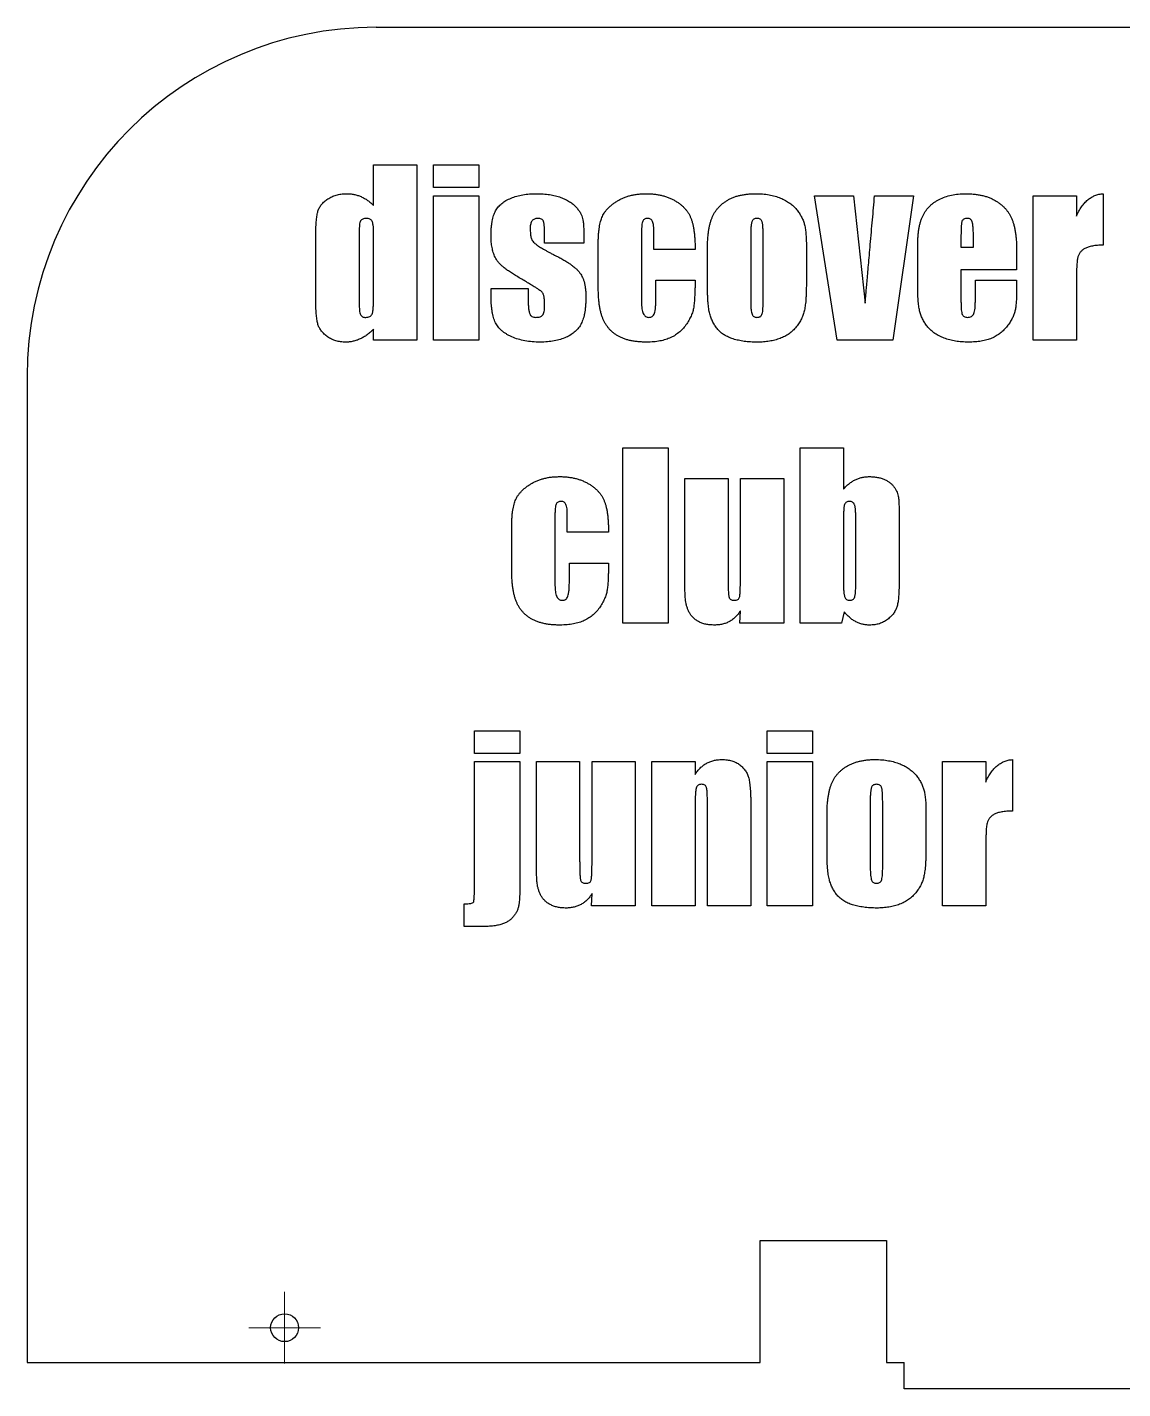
# Model space of a CAD drawing. Header units: millimetres. Extents: x 39 to 940, y 295 to 820.
# Drawn here: x 39.5 to 165.1, y 528.4 to 684.4 of the extents above; entities that cross this region are included whole.
import ezdxf

# ---------------------------------------------------------------- set-up
doc = ezdxf.new("R2010")
doc.units = ezdxf.units.MM

# ---------------------------------------------------------------- blocks, each defined once
blk = doc.blocks.new('SW_CENTERMARKSYMBOL_37')
at = {"color": 0, "linetype": 'Continuous', "lineweight": 18}
for p, q in [((0, 2.5), (0, 4.1)), ((0, 0), (0, 2.5)), ((-2.5, 0), (-4.1, 0)), ((0, 0), (-2.5, 0)), ((0, 0), (0, -2.5)), ((0, 0), (2.5, 0)), ((2.5, 0), (4.1, 0)), ((0, -2.5), (0, -4.1))]:
    blk.add_line(p, q, dxfattribs=at)

msp = doc.modelspace()

# ---------------------------------------------------------------- linework, layer by layer
at = {"color": 7, "linetype": 'Continuous', "lineweight": 25}
for p, q in [((79.54, 684.4), (246.84, 684.4)), ((79.24, 668.64), (84.2, 668.64)), ((79.24, 663.97), (79.24, 668.64)), ((84.2, 668.64), (84.2, 648.56)), ((86.09, 668.64), (91.29, 668.64)), ((86.09, 666.04), (86.09, 668.64)), ((91.29, 668.64), (91.29, 666.04)), ((91.29, 666.04), (86.09, 666.04)), ((86.09, 665.09), (91.29, 665.09)), ((86.09, 648.56), (86.09, 665.09)), ((91.29, 665.09), (91.29, 648.56)), ((129.79, 665.09), (134.26, 665.09)), ((132.39, 648.56), (129.79, 665.09)), ((134.26, 665.09), (135.58, 652.8)), ((136.66, 665.09), (141.13, 665.09)), ((141.13, 665.09), (138.77, 648.56)), ((154.83, 665.09), (159.79, 665.09)), ((154.83, 648.56), (154.83, 665.09)), ((159.79, 665.09), (159.79, 662.75)), ((162.86, 665.33), (162.86, 659.42)), ((72.62, 652.97), (72.62, 660.65)), ((77.58, 660.95), (77.58, 652.81)), ((79.24, 653.26), (79.24, 660.95)), ((98.84, 659.66), (98.84, 660.62)), ((103.33, 660.63), (103.33, 659.66)), ((109.95, 660.78), (109.95, 652.94)), ((111.37, 658.95), (111.37, 660.82)), ((122.47, 660.55), (122.47, 653.05)), ((123.89, 652.88), (123.89, 660.55)), ((146.56, 660.42), (146.56, 659.19)), ((147.98, 659.19), (147.98, 660.42)), ((103.33, 659.66), (98.84, 659.66)), ((104.99, 654.78), (104.99, 659.44)), ((116.09, 658.95), (111.37, 658.95)), ((117.51, 654.7), (117.51, 658.91)), ((128.85, 659.27), (128.85, 655.25)), ((141.6, 654.58), (141.6, 659.37)), ((146.56, 659.19), (147.98, 659.19)), ((152.94, 658.75), (152.94, 656.59)), ((111.6, 655.41), (116.09, 655.41)), ((111.6, 653.4), (111.6, 655.41)), ((146.56, 656.59), (146.56, 652.95)), ((152.94, 656.59), (146.56, 656.59)), ((148.22, 655.41), (152.94, 655.41)), ((148.22, 653.24), (148.22, 655.41)), ((152.94, 655.41), (152.94, 654.21)), ((92.7, 654.46), (96.96, 654.46)), ((92.7, 653.66), (92.7, 654.46)), ((96.96, 654.46), (96.96, 653.37)), ((159.79, 655), (159.79, 648.56)), ((79.24, 648.56), (79.24, 649.8)), ((84.2, 648.56), (79.24, 648.56)), ((91.29, 648.56), (86.09, 648.56)), ((138.77, 648.56), (132.39, 648.56)), ((159.79, 648.56), (154.83, 648.56)), ((39.54, 644.4), (39.54, 531.4)), ((107.82, 636.22), (113.02, 636.22)), ((107.82, 616.14), (107.82, 636.22)), ((113.02, 636.22), (113.02, 616.14)), ((128.14, 636.22), (133.1, 636.22)), ((128.14, 616.14), (128.14, 636.22)), ((133.1, 636.22), (133.1, 631.46)), ((114.91, 632.68), (119.87, 632.68)), ((114.91, 621.57), (114.91, 632.68)), ((119.87, 632.68), (119.87, 621.4)), ((121.29, 632.68), (126.25, 632.68)), ((121.29, 621.52), (121.29, 632.68)), ((126.25, 632.68), (126.25, 616.14)), ((100.03, 628.36), (100.03, 620.52)), ((101.44, 626.53), (101.44, 628.4)), ((133.1, 628), (133.1, 620.83)), ((134.52, 620.99), (134.52, 628)), ((139.48, 628.17), (139.48, 620.78)), ((95.07, 622.36), (95.07, 627.02)), ((106.17, 626.53), (101.44, 626.53)), ((101.68, 622.99), (106.17, 622.99)), ((101.68, 620.99), (101.68, 622.99)), ((121.21, 616.14), (121.29, 617.55)), ((133.17, 617.43), (132.86, 616.14)), ((113.02, 616.14), (107.82, 616.14)), ((126.25, 616.14), (121.21, 616.14)), ((132.86, 616.14), (128.14, 616.14)), ((90.81, 603.8), (96.01, 603.8)), ((90.81, 601.2), (90.81, 603.8)), ((96.01, 603.8), (96.01, 601.2)), ((124.36, 603.8), (129.55, 603.8)), ((124.36, 601.2), (124.36, 603.8)), ((129.55, 603.8), (129.55, 601.2)), ((96.01, 601.2), (90.81, 601.2)), ((129.55, 601.2), (124.36, 601.2)), ((90.81, 600.26), (96.01, 600.26)), ((90.81, 586.66), (90.81, 600.26)), ((96.01, 600.26), (96.01, 587.14)), ((97.9, 600.26), (102.86, 600.26)), ((97.9, 589.15), (97.9, 600.26)), ((102.86, 600.26), (102.86, 588.98)), ((104.28, 600.26), (109.24, 600.26)), ((104.28, 589.11), (104.28, 600.26)), ((109.24, 600.26), (109.24, 583.72)), ((111.13, 600.26), (116.09, 600.26)), ((111.13, 583.72), (111.13, 600.26)), ((116.09, 600.26), (116.09, 598.78)), ((124.36, 600.26), (129.55, 600.26)), ((124.36, 583.72), (124.36, 600.26)), ((129.55, 600.26), (129.55, 583.72)), ((144.44, 600.26), (149.4, 600.26)), ((144.44, 583.72), (144.44, 600.26)), ((149.4, 600.26), (149.4, 597.91)), ((152.47, 600.49), (152.47, 594.59)), ((116.09, 594.92), (116.09, 583.72)), ((117.51, 583.72), (117.51, 595.2)), ((122.47, 595.27), (122.47, 583.72)), ((136.17, 595.72), (136.17, 588.21)), ((137.59, 588.05), (137.59, 595.72)), ((142.55, 594.43), (142.55, 590.41)), ((131.21, 589.87), (131.21, 594.07)), ((149.4, 590.16), (149.4, 583.72)), ((104.2, 583.72), (104.28, 585.13)), ((89.63, 581.36), (89.63, 583.96)), ((109.24, 583.72), (104.2, 583.72)), ((116.09, 583.72), (111.13, 583.72)), ((122.47, 583.72), (117.51, 583.72)), ((129.55, 583.72), (124.36, 583.72)), ((149.4, 583.72), (144.44, 583.72)), ((91.6, 581.36), (89.63, 581.36)), ((123.54, 545.4), (138.04, 545.4)), ((123.54, 531.4), (123.54, 545.4)), ((138.04, 545.4), (138.04, 531.4)), ((39.54, 531.4), (123.54, 531.4)), ((138.04, 531.4), (140.04, 531.4)), ((140.04, 528.4), (140.04, 531.4)), ((190.04, 528.4), (140.04, 528.4))]:
    msp.add_line(p, q, dxfattribs=at)
msp.add_circle((69.04, 535.4), 1.6, dxfattribs=at)
msp.add_arc((79.54, 644.4), 40, 90, 180, dxfattribs=at)
for points, knots in [([(72.62, 660.65), (72.62, 660.81), (72.63, 661.1), (72.64, 661.52), (72.65, 661.91), (72.68, 662.26), (72.72, 662.58), (72.75, 662.86), (72.81, 663.11), (72.88, 663.4), (73.02, 663.73), (73.27, 664.1), (73.6, 664.44), (73.99, 664.74), (74.45, 665), (74.96, 665.19), (75.51, 665.31), (75.89, 665.32), (76.09, 665.33)], [0, 0, 0, 0, 0.067932, 0.130405, 0.187992, 0.240219, 0.287589, 0.3302, 0.368233, 0.401052, 0.462915, 0.527641, 0.59661, 0.671564, 0.750317, 0.829887, 0.912724, 1, 1, 1, 1]), ([(76.09, 665.33), (76.24, 665.33), (76.55, 665.32), (76.99, 665.25), (77.41, 665.15), (77.82, 665), (78.2, 664.8), (78.57, 664.57), (78.92, 664.29), (79.13, 664.08), (79.24, 663.97)], [0, 0, 0, 0, 0.130709, 0.256263, 0.379124, 0.500395, 0.621841, 0.744405, 0.870007, 1, 1, 1, 1]), ([(92.7, 660.46), (92.7, 660.62), (92.71, 660.92), (92.73, 661.37), (92.77, 661.78), (92.83, 662.17), (92.9, 662.51), (92.99, 662.83), (93.09, 663.11), (93.26, 663.45), (93.52, 663.83), (93.93, 664.22), (94.42, 664.56), (95, 664.84), (95.65, 665.06), (96.36, 665.22), (97.11, 665.31), (97.63, 665.32), (97.9, 665.33)], [0, 0, 0, 0, 0.057473, 0.111465, 0.161598, 0.207965, 0.250777, 0.290122, 0.326776, 0.360447, 0.425444, 0.492856, 0.564278, 0.64198, 0.724814, 0.811694, 0.90325, 1, 1, 1, 1]), ([(97.9, 665.33), (98.16, 665.33), (98.67, 665.32), (99.4, 665.24), (100.07, 665.1), (100.68, 664.92), (101.22, 664.69), (101.7, 664.43), (102.12, 664.13), (102.45, 663.8), (102.73, 663.46), (102.95, 663.13), (103.11, 662.81), (103.21, 662.49), (103.27, 662.13), (103.31, 661.71), (103.33, 661.2), (103.33, 660.83), (103.33, 660.63)], [0, 0, 0, 0, 0.095003, 0.183398, 0.264846, 0.34092, 0.411709, 0.477043, 0.537656, 0.594761, 0.647427, 0.694806, 0.737272, 0.775441, 0.816875, 0.867692, 0.929002, 1, 1, 1, 1]), ([(104.99, 659.44), (104.99, 659.61), (104.99, 659.94), (105.01, 660.41), (105.04, 660.86), (105.09, 661.27), (105.14, 661.65), (105.22, 661.99), (105.3, 662.31), (105.4, 662.59), (105.52, 662.86), (105.67, 663.12), (105.85, 663.37), (106.06, 663.61), (106.29, 663.85), (106.57, 664.07), (106.86, 664.29), (107.19, 664.5), (107.53, 664.7), (107.9, 664.87), (108.29, 665.01), (108.69, 665.13), (109.12, 665.22), (109.56, 665.28), (110.02, 665.32), (110.33, 665.33), (110.49, 665.33)], [0, 0, 0, 0, 0.054363, 0.105585, 0.152935, 0.197628, 0.238593, 0.276724, 0.311663, 0.343533, 0.374433, 0.40662, 0.439322, 0.473363, 0.509274, 0.54702, 0.586697, 0.628297, 0.671459, 0.714772, 0.759214, 0.804668, 0.850891, 0.899036, 0.948396, 1, 1, 1, 1]), ([(110.49, 665.33), (110.65, 665.33), (110.96, 665.33), (111.42, 665.28), (111.87, 665.22), (112.29, 665.13), (112.7, 665.02), (113.09, 664.88), (113.46, 664.71), (113.81, 664.52), (114.13, 664.31), (114.44, 664.09), (114.71, 663.85), (114.95, 663.6), (115.17, 663.34), (115.36, 663.06), (115.51, 662.77), (115.64, 662.46), (115.75, 662.13), (115.84, 661.77), (115.92, 661.38), (115.98, 660.95), (116.03, 660.5), (116.06, 660.01), (116.09, 659.49), (116.09, 659.14), (116.09, 658.95)], [0, 0, 0, 0, 0.048528, 0.095346, 0.140927, 0.185109, 0.227728, 0.269723, 0.311307, 0.352038, 0.391785, 0.429695, 0.46649, 0.502129, 0.536608, 0.570508, 0.604157, 0.637688, 0.672534, 0.710207, 0.750846, 0.794566, 0.841124, 0.890882, 0.943958, 1, 1, 1, 1]), ([(117.51, 658.91), (117.51, 659.1), (117.51, 659.46), (117.53, 659.98), (117.57, 660.48), (117.62, 660.94), (117.7, 661.37), (117.77, 661.77), (117.87, 662.14), (117.99, 662.48), (118.13, 662.8), (118.28, 663.1), (118.47, 663.38), (118.68, 663.65), (118.91, 663.9), (119.17, 664.14), (119.45, 664.35), (119.76, 664.56), (120.09, 664.74), (120.44, 664.9), (120.82, 665.04), (121.21, 665.14), (121.63, 665.22), (122.08, 665.29), (122.54, 665.32), (122.86, 665.33), (123.02, 665.33)], [0, 0, 0, 0, 0.056965, 0.110578, 0.161296, 0.208743, 0.253456, 0.295033, 0.334105, 0.37037, 0.405339, 0.439933, 0.474249, 0.508956, 0.543648, 0.579426, 0.61572, 0.653279, 0.691604, 0.731283, 0.771859, 0.813677, 0.857547, 0.902892, 0.950571, 1, 1, 1, 1]), ([(123.02, 665.33), (123.29, 665.33), (123.8, 665.32), (124.55, 665.22), (125.24, 665.07), (125.87, 664.84), (126.43, 664.58), (126.93, 664.27), (127.37, 663.92), (127.72, 663.54), (128.02, 663.13), (128.27, 662.72), (128.47, 662.3), (128.59, 661.93), (128.67, 661.63), (128.71, 661.37), (128.76, 661.09), (128.79, 660.78), (128.81, 660.44), (128.83, 660.08), (128.84, 659.68), (128.85, 659.41), (128.85, 659.27)], [0, 0, 0, 0, 0.082941, 0.159999, 0.232498, 0.300682, 0.365136, 0.425065, 0.481593, 0.535664, 0.587602, 0.636897, 0.684696, 0.730866, 0.755119, 0.781814, 0.811068, 0.843188, 0.878268, 0.915957, 0.956655, 1, 1, 1, 1]), ([(136.17, 659.5), (136.25, 660.45), (136.42, 662.31), (136.58, 664.17), (136.66, 665.09)], [0, 0, 0, 0, 0.506964, 1, 1, 1, 1]), ([(141.6, 659.37), (141.6, 659.54), (141.6, 659.88), (141.64, 660.38), (141.68, 660.85), (141.74, 661.29), (141.82, 661.7), (141.92, 662.08), (142.03, 662.43), (142.17, 662.76), (142.33, 663.06), (142.51, 663.35), (142.71, 663.62), (142.94, 663.86), (143.18, 664.1), (143.45, 664.31), (143.75, 664.5), (144.17, 664.73), (144.74, 664.97), (145.47, 665.18), (146.26, 665.31), (146.79, 665.32), (147.07, 665.33)], [0, 0, 0, 0, 0.056335, 0.109586, 0.16019, 0.207483, 0.252372, 0.294995, 0.334636, 0.372505, 0.409052, 0.445046, 0.480987, 0.516931, 0.552852, 0.589592, 0.627442, 0.665972, 0.745406, 0.82665, 0.911431, 1, 1, 1, 1]), ([(147.07, 665.33), (147.24, 665.33), (147.57, 665.32), (148.06, 665.29), (148.52, 665.22), (148.96, 665.14), (149.38, 665.03), (149.78, 664.89), (150.15, 664.73), (150.5, 664.54), (150.82, 664.34), (151.13, 664.11), (151.4, 663.88), (151.65, 663.62), (151.88, 663.35), (152.08, 663.06), (152.25, 662.75), (152.4, 662.43), (152.53, 662.08), (152.64, 661.7), (152.73, 661.29), (152.81, 660.85), (152.87, 660.37), (152.91, 659.86), (152.94, 659.32), (152.94, 658.94), (152.94, 658.75)], [0, 0, 0, 0, 0.050004, 0.097959, 0.143658, 0.18799, 0.230343, 0.271357, 0.310935, 0.349825, 0.387611, 0.424127, 0.460081, 0.494922, 0.529384, 0.563751, 0.597989, 0.632678, 0.668674, 0.70719, 0.748408, 0.79254, 0.839629, 0.890171, 0.943483, 1, 1, 1, 1]), ([(159.79, 662.75), (159.88, 662.94), (160.05, 663.31), (160.37, 663.82), (160.71, 664.26), (161.08, 664.62), (161.48, 664.91), (161.91, 665.13), (162.38, 665.28), (162.7, 665.31), (162.86, 665.33)], [0, 0, 0, 0, 0.150536, 0.289928, 0.419719, 0.541205, 0.656868, 0.770355, 0.883707, 1, 1, 1, 1]), ([(78.4, 662.5), (78.33, 662.49), (78.19, 662.49), (78, 662.44), (77.85, 662.35), (77.74, 662.21), (77.66, 662), (77.62, 661.73), (77.59, 661.37), (77.59, 661.1), (77.58, 660.95)], [0, 0, 0, 0, 0.1097648, 0.2044254, 0.2879104, 0.3682093, 0.466386, 0.6018972, 0.7793378, 1, 1, 1, 1]), ([(79.24, 660.95), (79.24, 661.09), (79.23, 661.35), (79.21, 661.69), (79.15, 661.97), (79.08, 662.17), (78.97, 662.33), (78.82, 662.43), (78.62, 662.49), (78.48, 662.49), (78.4, 662.5)], [0, 0, 0, 0, 0.208085, 0.378406, 0.514391, 0.617755, 0.70242, 0.788972, 0.886503, 1, 1, 1, 1]), ([(98.05, 662.5), (97.98, 662.49), (97.85, 662.49), (97.67, 662.43), (97.52, 662.34), (97.4, 662.22), (97.31, 662.05), (97.24, 661.86), (97.2, 661.63), (97.19, 661.46), (97.19, 661.38)], [0, 0, 0, 0, 0.126828, 0.239449, 0.346575, 0.45375, 0.567976, 0.694345, 0.836691, 1, 1, 1, 1]), ([(98.84, 660.62), (98.84, 660.72), (98.84, 660.9), (98.84, 661.17), (98.83, 661.4), (98.81, 661.61), (98.79, 661.79), (98.78, 661.94), (98.74, 662.06), (98.71, 662.19), (98.63, 662.32), (98.48, 662.43), (98.28, 662.48), (98.13, 662.49), (98.05, 662.5)], [0, 0, 0, 0, 0.124551, 0.236491, 0.337496, 0.426003, 0.503651, 0.568974, 0.622504, 0.665389, 0.738419, 0.812831, 0.897094, 1, 1, 1, 1]), ([(110.65, 662.5), (110.58, 662.49), (110.46, 662.49), (110.3, 662.43), (110.17, 662.32), (110.07, 662.17), (110.01, 661.95), (109.98, 661.64), (109.95, 661.24), (109.95, 660.94), (109.95, 660.78)], [0, 0, 0, 0, 0.090308, 0.171163, 0.246304, 0.324025, 0.427161, 0.571218, 0.763825, 1, 1, 1, 1]), ([(111.37, 660.82), (111.36, 660.97), (111.36, 661.24), (111.34, 661.62), (111.29, 661.91), (111.22, 662.13), (111.13, 662.3), (111, 662.41), (110.83, 662.49), (110.71, 662.49), (110.65, 662.5)], [0, 0, 0, 0, 0.219947, 0.400618, 0.545219, 0.65467, 0.742762, 0.823303, 0.905659, 1, 1, 1, 1]), ([(123.19, 662.5), (123.12, 662.49), (123, 662.48), (122.82, 662.42), (122.69, 662.31), (122.62, 662.19), (122.57, 662.06), (122.55, 661.93), (122.52, 661.77), (122.5, 661.59), (122.48, 661.37), (122.47, 661.12), (122.47, 660.85), (122.47, 660.66), (122.47, 660.55)], [0, 0, 0, 0, 0.086106, 0.158817, 0.230851, 0.303424, 0.347028, 0.403926, 0.471406, 0.552619, 0.644878, 0.751166, 0.868452, 1, 1, 1, 1]), ([(123.89, 660.55), (123.88, 660.66), (123.88, 660.85), (123.88, 661.12), (123.87, 661.37), (123.85, 661.59), (123.84, 661.77), (123.82, 661.93), (123.79, 662.06), (123.75, 662.19), (123.67, 662.31), (123.55, 662.43), (123.38, 662.48), (123.25, 662.49), (123.19, 662.5)], [0, 0, 0, 0, 0.132099, 0.249877, 0.356611, 0.449134, 0.530686, 0.598206, 0.655343, 0.698635, 0.77069, 0.840605, 0.915115, 1, 1, 1, 1]), ([(147.31, 662.5), (147.23, 662.49), (147.09, 662.49), (146.9, 662.43), (146.76, 662.32), (146.68, 662.19), (146.65, 662.06), (146.62, 661.93), (146.61, 661.76), (146.59, 661.56), (146.58, 661.32), (146.57, 661.05), (146.57, 660.75), (146.56, 660.53), (146.56, 660.42)], [0, 0, 0, 0, 0.091397, 0.167607, 0.233729, 0.300257, 0.341242, 0.39513, 0.461659, 0.541345, 0.635488, 0.744312, 0.864809, 1, 1, 1, 1]), ([(147.98, 660.42), (147.98, 660.53), (147.98, 660.72), (147.98, 661.01), (147.96, 661.26), (147.95, 661.49), (147.93, 661.69), (147.91, 661.85), (147.88, 661.99), (147.84, 662.14), (147.77, 662.28), (147.65, 662.41), (147.49, 662.49), (147.37, 662.49), (147.31, 662.5)], [0, 0, 0, 0, 0.130058, 0.247878, 0.353547, 0.447077, 0.528527, 0.599503, 0.657421, 0.704925, 0.783612, 0.851778, 0.922951, 1, 1, 1, 1]), ([(95.77, 655.79), (95.6, 655.89), (95.27, 656.09), (94.82, 656.39), (94.41, 656.68), (94.06, 656.96), (93.76, 657.24), (93.51, 657.51), (93.31, 657.78), (93.12, 658.13), (92.95, 658.59), (92.81, 659.17), (92.72, 659.8), (92.71, 660.23), (92.7, 660.46)], [0, 0, 0, 0, 0.099274, 0.190892, 0.274323, 0.350112, 0.41895, 0.48036, 0.535769, 0.584891, 0.680425, 0.780684, 0.886475, 1, 1, 1, 1]), ([(97.19, 661.38), (97.19, 661.26), (97.2, 661.04), (97.21, 660.73), (97.25, 660.48), (97.29, 660.26), (97.37, 660.07), (97.5, 659.87), (97.69, 659.68), (97.88, 659.51), (98.08, 659.36), (98.26, 659.24), (98.48, 659.11), (98.73, 658.96), (99.01, 658.8), (99.33, 658.63), (99.69, 658.44), (99.93, 658.32), (100.06, 658.25)], [0, 0, 0, 0, 0.076909, 0.142711, 0.198445, 0.243535, 0.286235, 0.336441, 0.395387, 0.462901, 0.502949, 0.55138, 0.606057, 0.669247, 0.740977, 0.819095, 0.905792, 1, 1, 1, 1]), ([(135.58, 652.8), (135.59, 652.94), (135.62, 653.28), (135.67, 653.83), (135.73, 654.5), (135.8, 655.29), (135.88, 656.18), (135.97, 657.19), (136.07, 658.31), (136.13, 659.09), (136.17, 659.5)], [0, 0, 0, 0, 0.066064, 0.149154, 0.249318, 0.366009, 0.499181, 0.649427, 0.8162, 1, 1, 1, 1]), ([(162.86, 659.42), (162.64, 659.42), (162.23, 659.42), (161.65, 659.35), (161.17, 659.24), (160.78, 659.07), (160.47, 658.87), (160.22, 658.63), (160.05, 658.34), (159.95, 658.07), (159.9, 657.82), (159.88, 657.58), (159.85, 657.28), (159.83, 656.93), (159.81, 656.52), (159.8, 656.06), (159.79, 655.55), (159.79, 655.19), (159.79, 655)], [0, 0, 0, 0, 0.1016929, 0.1898682, 0.2647813, 0.3280243, 0.3837758, 0.4348818, 0.4848586, 0.5352231, 0.5651227, 0.6026621, 0.6486211, 0.7023367, 0.764512, 0.8351132, 0.9136072, 1, 1, 1, 1]), ([(100.06, 658.25), (100.24, 658.17), (100.57, 658), (101.04, 657.74), (101.46, 657.48), (101.84, 657.23), (102.17, 656.98), (102.45, 656.73), (102.7, 656.5), (102.83, 656.32), (102.89, 656.24)], [0, 0, 0, 0, 0.165916, 0.318746, 0.460633, 0.590417, 0.707823, 0.815393, 0.912272, 1, 1, 1, 1]), ([(98.58, 654.03), (98.55, 654.06), (98.46, 654.14), (98.28, 654.26), (98.04, 654.43), (97.72, 654.63), (97.33, 654.87), (96.87, 655.15), (96.34, 655.46), (95.97, 655.68), (95.77, 655.79)], [0, 0, 0, 0, 0.041647, 0.107557, 0.196184, 0.309445, 0.446458, 0.606671, 0.792196, 1, 1, 1, 1]), ([(102.89, 656.24), (102.95, 656.16), (103.06, 655.99), (103.19, 655.71), (103.32, 655.41), (103.41, 655.08), (103.48, 654.72), (103.54, 654.33), (103.56, 653.92), (103.57, 653.64), (103.57, 653.49)], [0, 0, 0, 0, 0.10328, 0.210637, 0.323632, 0.442304, 0.569443, 0.70433, 0.84719, 1, 1, 1, 1]), ([(116.09, 655.41), (116.09, 655.25), (116.09, 654.94), (116.08, 654.49), (116.06, 654.07), (116.05, 653.69), (116.03, 653.33), (116.01, 653.01), (115.98, 652.71), (115.94, 652.36), (115.86, 651.93), (115.69, 651.43), (115.44, 650.92), (115.13, 650.41), (114.77, 649.92), (114.33, 649.5), (113.85, 649.13), (113.31, 648.83), (112.71, 648.6), (112.05, 648.44), (111.33, 648.34), (110.82, 648.33), (110.56, 648.32)], [0, 0, 0, 0, 0.04601, 0.08884, 0.128857, 0.166045, 0.200067, 0.231284, 0.259738, 0.285025, 0.333403, 0.384549, 0.438688, 0.49647, 0.555294, 0.612855, 0.670472, 0.728773, 0.789631, 0.854524, 0.924195, 1, 1, 1, 1]), ([(128.85, 655.25), (128.85, 655.07), (128.84, 654.73), (128.83, 654.23), (128.82, 653.77), (128.79, 653.34), (128.77, 652.95), (128.72, 652.6), (128.68, 652.29), (128.61, 651.92), (128.49, 651.49), (128.29, 650.99), (128.02, 650.52), (127.69, 650.06), (127.31, 649.64), (126.86, 649.28), (126.37, 648.97), (125.82, 648.73), (125.23, 648.55), (124.6, 648.42), (123.93, 648.33), (123.46, 648.33), (123.22, 648.32)], [0, 0, 0, 0, 0.051541, 0.0995382, 0.1439918, 0.1849439, 0.222374, 0.256367, 0.2868796, 0.3139986, 0.364876, 0.4160332, 0.4684095, 0.5226626, 0.5777523, 0.6323224, 0.6875575, 0.744833, 0.8040776, 0.8661914, 0.9313536, 1, 1, 1, 1]), ([(98.35, 648.32), (98.05, 648.33), (97.45, 648.34), (96.59, 648.46), (95.81, 648.64), (95.2, 648.86), (94.76, 649.08), (94.46, 649.25), (94.18, 649.42), (93.94, 649.63), (93.71, 649.84), (93.52, 650.06), (93.35, 650.3), (93.21, 650.55), (93.09, 650.83), (92.98, 651.14), (92.9, 651.48), (92.83, 651.85), (92.77, 652.26), (92.73, 652.7), (92.71, 653.17), (92.7, 653.49), (92.7, 653.66)], [0, 0, 0, 0, 0.101968, 0.196956, 0.285821, 0.370014, 0.409931, 0.448249, 0.48442, 0.519174, 0.552902, 0.585529, 0.617414, 0.649161, 0.682019, 0.717718, 0.756467, 0.798352, 0.843654, 0.892323, 0.94416, 1, 1, 1, 1]), ([(98.84, 652.55), (98.84, 652.64), (98.84, 652.82), (98.83, 653.07), (98.81, 653.3), (98.78, 653.5), (98.75, 653.67), (98.7, 653.82), (98.65, 653.94), (98.61, 654), (98.58, 654.03)], [0, 0, 0, 0, 0.183929, 0.351061, 0.499389, 0.63149, 0.747772, 0.846515, 0.928828, 1, 1, 1, 1]), ([(110.56, 648.32), (110.39, 648.32), (110.06, 648.33), (109.57, 648.36), (109.11, 648.42), (108.68, 648.49), (108.28, 648.6), (107.9, 648.72), (107.55, 648.87), (107.23, 649.04), (106.93, 649.23), (106.66, 649.44), (106.41, 649.66), (106.18, 649.91), (105.98, 650.17), (105.79, 650.45), (105.63, 650.76), (105.49, 651.07), (105.37, 651.42), (105.27, 651.8), (105.18, 652.21), (105.11, 652.66), (105.05, 653.14), (105.02, 653.66), (104.99, 654.21), (104.99, 654.58), (104.99, 654.78)], [0, 0, 0, 0, 0.051354, 0.100207, 0.146723, 0.190582, 0.232451, 0.272336, 0.310343, 0.346957, 0.382254, 0.417006, 0.450992, 0.484429, 0.518071, 0.551917, 0.586036, 0.621016, 0.657607, 0.697318, 0.73957, 0.785139, 0.833869, 0.886088, 0.941212, 1, 1, 1, 1]), ([(123.22, 648.32), (122.96, 648.33), (122.46, 648.33), (121.73, 648.4), (121.06, 648.52), (120.46, 648.67), (119.92, 648.88), (119.44, 649.13), (119.02, 649.43), (118.67, 649.78), (118.38, 650.17), (118.13, 650.6), (117.92, 651.07), (117.79, 651.49), (117.71, 651.86), (117.65, 652.17), (117.61, 652.51), (117.57, 652.89), (117.54, 653.29), (117.53, 653.74), (117.51, 654.21), (117.51, 654.53), (117.51, 654.7)], [0, 0, 0, 0, 0.078343, 0.150404, 0.217243, 0.278932, 0.335814, 0.389178, 0.439463, 0.487852, 0.535937, 0.584958, 0.635268, 0.687465, 0.715607, 0.746832, 0.781147, 0.81869, 0.85905, 0.903001, 0.949864, 1, 1, 1, 1]), ([(147.41, 648.32), (147.16, 648.33), (146.67, 648.34), (145.95, 648.42), (145.28, 648.57), (144.65, 648.76), (144.09, 649.02), (143.58, 649.3), (143.15, 649.64), (142.77, 650.02), (142.47, 650.44), (142.21, 650.87), (142, 651.32), (141.87, 651.71), (141.79, 652.05), (141.74, 652.33), (141.7, 652.64), (141.66, 652.98), (141.64, 653.34), (141.61, 653.73), (141.6, 654.15), (141.6, 654.43), (141.6, 654.58)], [0, 0, 0, 0, 0.076883, 0.149369, 0.218419, 0.284585, 0.347025, 0.405681, 0.460958, 0.51423, 0.565919, 0.616254, 0.666316, 0.716202, 0.742617, 0.771437, 0.802713, 0.836854, 0.873495, 0.91309, 0.955246, 1, 1, 1, 1]), ([(152.94, 654.21), (152.94, 653.97), (152.94, 653.52), (152.9, 652.9), (152.84, 652.36), (152.76, 651.89), (152.63, 651.46), (152.44, 651.04), (152.18, 650.6), (151.87, 650.15), (151.5, 649.72), (151.08, 649.34), (150.61, 649.02), (150.09, 648.76), (149.51, 648.56), (148.87, 648.42), (148.17, 648.34), (147.67, 648.33), (147.41, 648.32)], [0, 0, 0, 0, 0.076282, 0.143536, 0.201487, 0.250806, 0.296923, 0.346899, 0.401544, 0.461165, 0.522566, 0.582774, 0.643376, 0.705201, 0.77003, 0.840092, 0.916516, 1, 1, 1, 1]), ([(76.03, 648.32), (75.84, 648.33), (75.46, 648.34), (74.93, 648.46), (74.42, 648.65), (73.98, 648.92), (73.58, 649.23), (73.27, 649.58), (73.02, 649.95), (72.88, 650.28), (72.81, 650.57), (72.75, 650.82), (72.72, 651.1), (72.68, 651.42), (72.65, 651.76), (72.64, 652.14), (72.63, 652.54), (72.62, 652.83), (72.62, 652.97)], [0, 0, 0, 0, 0.086292, 0.168246, 0.247382, 0.326846, 0.403113, 0.47311, 0.538907, 0.602156, 0.635978, 0.674005, 0.716668, 0.764155, 0.816014, 0.87275, 0.933885, 1, 1, 1, 1]), ([(77.58, 652.81), (77.59, 652.65), (77.59, 652.37), (77.62, 652), (77.66, 651.7), (77.73, 651.48), (77.83, 651.33), (77.98, 651.23), (78.16, 651.16), (78.29, 651.16), (78.36, 651.16)], [0, 0, 0, 0, 0.222821, 0.403702, 0.545246, 0.64812, 0.730533, 0.810481, 0.898842, 1, 1, 1, 1]), ([(78.36, 651.16), (78.44, 651.16), (78.59, 651.17), (78.8, 651.23), (78.96, 651.35), (79.06, 651.49), (79.11, 651.63), (79.14, 651.76), (79.17, 651.93), (79.2, 652.14), (79.21, 652.37), (79.23, 652.64), (79.23, 652.94), (79.24, 653.15), (79.24, 653.26)], [0, 0, 0, 0, 0.092891, 0.172544, 0.245993, 0.318624, 0.362762, 0.417304, 0.483747, 0.562646, 0.653998, 0.756616, 0.871918, 1, 1, 1, 1]), ([(96.96, 653.37), (96.96, 653.26), (96.96, 653.05), (96.96, 652.75), (96.98, 652.48), (97, 652.24), (97.02, 652.03), (97.05, 651.85), (97.09, 651.7), (97.14, 651.54), (97.23, 651.38), (97.39, 651.25), (97.6, 651.17), (97.75, 651.16), (97.83, 651.16)], [0, 0, 0, 0, 0.123641, 0.236318, 0.336749, 0.426304, 0.505193, 0.573396, 0.631369, 0.677852, 0.756777, 0.83188, 0.910193, 1, 1, 1, 1]), ([(97.83, 651.16), (97.92, 651.16), (98.08, 651.17), (98.31, 651.21), (98.49, 651.3), (98.63, 651.42), (98.74, 651.61), (98.8, 651.86), (98.84, 652.18), (98.84, 652.42), (98.84, 652.55)], [0, 0, 0, 0, 0.130077, 0.240489, 0.336117, 0.42294, 0.520419, 0.647693, 0.806142, 1, 1, 1, 1]), ([(103.57, 653.49), (103.57, 653.33), (103.57, 653.02), (103.54, 652.56), (103.5, 652.13), (103.45, 651.74), (103.37, 651.37), (103.28, 651.04), (103.17, 650.73), (103.01, 650.37), (102.76, 649.96), (102.36, 649.53), (101.87, 649.16), (101.3, 648.86), (100.65, 648.61), (99.94, 648.45), (99.17, 648.34), (98.63, 648.33), (98.35, 648.32)], [0, 0, 0, 0, 0.057144, 0.110904, 0.160909, 0.207678, 0.251397, 0.291829, 0.329478, 0.36455, 0.431447, 0.499146, 0.569877, 0.645602, 0.726155, 0.811195, 0.902529, 1, 1, 1, 1]), ([(109.95, 652.94), (109.95, 652.8), (109.96, 652.54), (109.99, 652.17), (110.06, 651.86), (110.14, 651.61), (110.26, 651.41), (110.41, 651.26), (110.59, 651.17), (110.72, 651.16), (110.78, 651.16)], [0, 0, 0, 0, 0.192245, 0.359732, 0.504131, 0.627312, 0.731123, 0.823703, 0.908867, 1, 1, 1, 1]), ([(110.78, 651.16), (110.86, 651.16), (111, 651.17), (111.19, 651.27), (111.34, 651.42), (111.45, 651.64), (111.52, 651.94), (111.57, 652.34), (111.59, 652.84), (111.6, 653.2), (111.6, 653.4)], [0, 0, 0, 0, 0.084223, 0.16014, 0.236882, 0.323997, 0.436037, 0.584995, 0.773163, 1, 1, 1, 1]), ([(122.47, 653.05), (122.47, 652.87), (122.47, 652.54), (122.5, 652.11), (122.54, 651.77), (122.6, 651.53), (122.69, 651.35), (122.82, 651.24), (122.99, 651.17), (123.11, 651.16), (123.18, 651.16)], [0, 0, 0, 0, 0.238181, 0.431106, 0.580833, 0.685701, 0.764609, 0.838574, 0.914614, 1, 1, 1, 1]), ([(123.18, 651.16), (123.24, 651.16), (123.37, 651.17), (123.54, 651.23), (123.67, 651.33), (123.76, 651.5), (123.82, 651.72), (123.86, 652.03), (123.88, 652.42), (123.88, 652.72), (123.89, 652.88)], [0, 0, 0, 0, 0.094943, 0.175116, 0.252083, 0.329702, 0.433642, 0.580187, 0.767564, 1, 1, 1, 1]), ([(146.56, 652.95), (146.57, 652.78), (146.57, 652.47), (146.59, 652.05), (146.64, 651.73), (146.7, 651.5), (146.8, 651.34), (146.94, 651.23), (147.11, 651.17), (147.24, 651.16), (147.31, 651.16)], [0, 0, 0, 0, 0.236339, 0.426066, 0.571821, 0.67359, 0.752138, 0.82725, 0.907285, 1, 1, 1, 1]), ([(147.31, 651.16), (147.39, 651.16), (147.55, 651.17), (147.76, 651.25), (147.93, 651.39), (148.05, 651.6), (148.13, 651.88), (148.18, 652.24), (148.21, 652.71), (148.21, 653.05), (148.22, 653.24)], [0, 0, 0, 0, 0.096863, 0.183375, 0.262915, 0.348732, 0.456985, 0.599763, 0.781399, 1, 1, 1, 1]), ([(79.24, 649.8), (79.12, 649.68), (78.88, 649.45), (78.5, 649.15), (78.11, 648.89), (77.71, 648.69), (77.31, 648.52), (76.89, 648.41), (76.46, 648.33), (76.17, 648.33), (76.03, 648.32)], [0, 0, 0, 0, 0.139449, 0.271792, 0.399453, 0.523062, 0.64344, 0.761518, 0.879949, 1, 1, 1, 1]), ([(95.07, 627.02), (95.07, 627.19), (95.07, 627.52), (95.09, 627.99), (95.12, 628.44), (95.16, 628.85), (95.22, 629.23), (95.3, 629.57), (95.38, 629.89), (95.48, 630.18), (95.6, 630.44), (95.75, 630.7), (95.93, 630.95), (96.14, 631.19), (96.37, 631.43), (96.64, 631.65), (96.94, 631.87), (97.26, 632.08), (97.61, 632.28), (97.98, 632.45), (98.37, 632.59), (98.77, 632.71), (99.2, 632.8), (99.64, 632.87), (100.1, 632.9), (100.41, 632.91), (100.57, 632.91)], [0, 0, 0, 0, 0.054363, 0.105585, 0.152935, 0.197628, 0.238593, 0.276724, 0.311663, 0.343533, 0.374433, 0.40662, 0.439322, 0.473363, 0.509274, 0.54702, 0.586697, 0.628297, 0.671459, 0.714772, 0.759214, 0.804668, 0.850891, 0.899036, 0.948396, 1, 1, 1, 1]), ([(100.57, 632.91), (100.73, 632.91), (101.04, 632.91), (101.5, 632.86), (101.95, 632.8), (102.37, 632.71), (102.78, 632.6), (103.16, 632.46), (103.54, 632.29), (103.89, 632.1), (104.21, 631.89), (104.51, 631.67), (104.79, 631.43), (105.03, 631.18), (105.25, 630.92), (105.43, 630.64), (105.59, 630.35), (105.72, 630.04), (105.83, 629.71), (105.92, 629.35), (106, 628.96), (106.06, 628.54), (106.11, 628.08), (106.14, 627.59), (106.16, 627.07), (106.17, 626.72), (106.17, 626.53)], [0, 0, 0, 0, 0.048528, 0.095346, 0.140927, 0.185109, 0.227728, 0.269723, 0.311307, 0.352038, 0.391785, 0.429695, 0.46649, 0.502129, 0.536608, 0.570508, 0.604157, 0.637688, 0.672534, 0.710207, 0.750846, 0.794566, 0.841124, 0.890882, 0.943958, 1, 1, 1, 1]), ([(133.1, 631.46), (133.2, 631.58), (133.4, 631.81), (133.73, 632.11), (134.08, 632.35), (134.44, 632.56), (134.82, 632.72), (135.22, 632.83), (135.64, 632.9), (135.92, 632.91), (136.06, 632.91)], [0, 0, 0, 0, 0.13548, 0.264853, 0.389646, 0.511137, 0.631389, 0.75286, 0.874427, 1, 1, 1, 1]), ([(136.06, 632.91), (136.22, 632.91), (136.54, 632.9), (136.99, 632.84), (137.42, 632.74), (137.8, 632.6), (138.15, 632.42), (138.46, 632.21), (138.72, 631.97), (138.93, 631.69), (139.1, 631.41), (139.24, 631.12), (139.34, 630.84), (139.39, 630.59), (139.41, 630.38), (139.44, 630.18), (139.44, 629.94), (139.46, 629.66), (139.46, 629.35), (139.47, 628.99), (139.48, 628.59), (139.48, 628.32), (139.48, 628.17)], [0, 0, 0, 0, 0.071023, 0.137251, 0.200241, 0.259773, 0.316522, 0.370658, 0.422018, 0.472994, 0.521957, 0.567889, 0.611585, 0.653343, 0.676619, 0.705777, 0.740225, 0.780607, 0.826859, 0.879023, 0.936556, 1, 1, 1, 1]), ([(100.72, 630.08), (100.66, 630.07), (100.54, 630.07), (100.38, 630.01), (100.25, 629.9), (100.15, 629.75), (100.09, 629.53), (100.06, 629.22), (100.03, 628.82), (100.03, 628.53), (100.03, 628.36)], [0, 0, 0, 0, 0.090308, 0.171163, 0.246304, 0.324025, 0.427161, 0.571218, 0.763825, 1, 1, 1, 1]), ([(101.44, 628.4), (101.44, 628.55), (101.44, 628.82), (101.42, 629.2), (101.36, 629.49), (101.3, 629.72), (101.21, 629.88), (101.07, 630), (100.91, 630.07), (100.79, 630.07), (100.72, 630.08)], [0, 0, 0, 0, 0.219947, 0.400618, 0.545219, 0.65467, 0.742762, 0.823303, 0.905659, 1, 1, 1, 1]), ([(133.78, 630.08), (133.71, 630.07), (133.59, 630.07), (133.42, 630), (133.3, 629.88), (133.23, 629.75), (133.19, 629.62), (133.16, 629.48), (133.14, 629.31), (133.13, 629.11), (133.11, 628.88), (133.1, 628.62), (133.1, 628.32), (133.1, 628.11), (133.1, 628)], [0, 0, 0, 0, 0.079192, 0.149145, 0.215505, 0.286627, 0.330682, 0.386166, 0.456348, 0.538267, 0.633771, 0.742793, 0.863832, 1, 1, 1, 1]), ([(134.52, 628), (134.51, 628.1), (134.51, 628.3), (134.51, 628.58), (134.49, 628.83), (134.48, 629.06), (134.46, 629.25), (134.43, 629.42), (134.41, 629.56), (134.36, 629.71), (134.28, 629.86), (134.15, 629.99), (133.97, 630.06), (133.85, 630.07), (133.78, 630.08)], [0, 0, 0, 0, 0.124891, 0.23928, 0.343195, 0.435173, 0.515426, 0.583947, 0.642375, 0.691384, 0.771482, 0.843859, 0.91658, 1, 1, 1, 1]), ([(106.17, 622.99), (106.17, 622.83), (106.16, 622.52), (106.16, 622.07), (106.14, 621.66), (106.13, 621.27), (106.11, 620.91), (106.09, 620.59), (106.06, 620.3), (106.02, 619.94), (105.94, 619.52), (105.77, 619.01), (105.52, 618.5), (105.21, 617.99), (104.85, 617.5), (104.41, 617.08), (103.93, 616.71), (103.39, 616.42), (102.79, 616.18), (102.13, 616.02), (101.4, 615.92), (100.9, 615.91), (100.64, 615.9)], [0, 0, 0, 0, 0.04601, 0.08884, 0.128857, 0.166045, 0.200067, 0.231284, 0.259738, 0.285025, 0.333403, 0.384549, 0.438688, 0.49647, 0.555294, 0.612855, 0.670472, 0.728773, 0.789631, 0.854524, 0.924195, 1, 1, 1, 1]), ([(100.64, 615.9), (100.47, 615.91), (100.13, 615.91), (99.65, 615.94), (99.19, 616), (98.76, 616.08), (98.36, 616.18), (97.98, 616.3), (97.63, 616.45), (97.31, 616.62), (97.01, 616.81), (96.74, 617.02), (96.49, 617.24), (96.26, 617.49), (96.05, 617.75), (95.87, 618.03), (95.71, 618.34), (95.57, 618.66), (95.45, 619.01), (95.35, 619.38), (95.26, 619.8), (95.19, 620.24), (95.13, 620.72), (95.1, 621.24), (95.07, 621.79), (95.07, 622.16), (95.07, 622.36)], [0, 0, 0, 0, 0.051354, 0.100207, 0.146723, 0.190582, 0.232451, 0.272336, 0.310343, 0.346957, 0.382254, 0.417006, 0.450992, 0.484429, 0.518071, 0.551917, 0.586036, 0.621016, 0.657607, 0.697318, 0.73957, 0.785139, 0.833869, 0.886088, 0.941212, 1, 1, 1, 1]), ([(100.86, 618.74), (100.94, 618.74), (101.08, 618.75), (101.27, 618.85), (101.42, 619), (101.53, 619.23), (101.59, 619.53), (101.65, 619.92), (101.67, 620.42), (101.68, 620.79), (101.68, 620.99)], [0, 0, 0, 0, 0.084223, 0.16014, 0.236882, 0.323997, 0.436037, 0.584995, 0.773163, 1, 1, 1, 1]), ([(118.32, 615.9), (118.15, 615.91), (117.81, 615.92), (117.32, 615.99), (116.88, 616.11), (116.49, 616.29), (116.15, 616.5), (115.86, 616.76), (115.61, 617.03), (115.42, 617.35), (115.26, 617.68), (115.14, 618.03), (115.05, 618.37), (115, 618.67), (114.97, 618.94), (114.95, 619.19), (114.94, 619.48), (114.93, 619.81), (114.92, 620.18), (114.91, 620.61), (114.91, 621.07), (114.91, 621.4), (114.91, 621.57)], [0, 0, 0, 0, 0.068618, 0.131656, 0.19038, 0.245515, 0.297639, 0.347234, 0.395433, 0.443442, 0.491042, 0.538337, 0.584491, 0.631136, 0.657127, 0.689328, 0.72676, 0.769918, 0.818825, 0.873471, 0.933861, 1, 1, 1, 1]), ([(119.87, 621.4), (119.87, 621.25), (119.87, 620.96), (119.88, 620.54), (119.88, 620.18), (119.89, 619.87), (119.91, 619.61), (119.93, 619.4), (119.95, 619.23), (119.98, 619.08), (120.04, 618.94), (120.18, 618.82), (120.36, 618.75), (120.5, 618.74), (120.57, 618.74)], [0, 0, 0, 0, 0.151004, 0.285117, 0.403528, 0.505067, 0.590973, 0.661299, 0.716141, 0.754533, 0.812342, 0.867117, 0.928359, 1, 1, 1, 1]), ([(120.57, 618.74), (120.65, 618.74), (120.79, 618.75), (120.98, 618.82), (121.12, 618.94), (121.19, 619.09), (121.21, 619.25), (121.24, 619.42), (121.25, 619.64), (121.26, 619.92), (121.27, 620.25), (121.28, 620.63), (121.29, 621.06), (121.29, 621.36), (121.29, 621.52)], [0, 0, 0, 0, 0.073006, 0.133633, 0.188341, 0.244097, 0.28279, 0.336305, 0.406825, 0.493468, 0.595044, 0.713887, 0.848878, 1, 1, 1, 1]), ([(133.81, 618.74), (133.88, 618.74), (134.01, 618.75), (134.18, 618.82), (134.31, 618.96), (134.38, 619.1), (134.41, 619.25), (134.45, 619.4), (134.47, 619.58), (134.48, 619.8), (134.5, 620.05), (134.51, 620.33), (134.51, 620.65), (134.51, 620.88), (134.52, 620.99)], [0, 0, 0, 0, 0.076795, 0.144389, 0.210208, 0.282741, 0.327894, 0.385425, 0.455047, 0.538556, 0.634624, 0.743303, 0.8646, 1, 1, 1, 1]), ([(100.03, 620.52), (100.03, 620.38), (100.04, 620.12), (100.07, 619.75), (100.13, 619.45), (100.22, 619.19), (100.34, 618.99), (100.49, 618.84), (100.67, 618.75), (100.79, 618.74), (100.86, 618.74)], [0, 0, 0, 0, 0.192245, 0.359732, 0.504131, 0.627312, 0.731123, 0.823703, 0.908867, 1, 1, 1, 1]), ([(133.1, 620.83), (133.1, 620.72), (133.1, 620.52), (133.1, 620.23), (133.11, 619.97), (133.13, 619.74), (133.15, 619.54), (133.18, 619.37), (133.21, 619.23), (133.25, 619.09), (133.32, 618.95), (133.45, 618.83), (133.62, 618.75), (133.75, 618.74), (133.81, 618.74)], [0, 0, 0, 0, 0.130464, 0.247434, 0.353992, 0.447262, 0.528581, 0.598351, 0.655114, 0.70208, 0.778553, 0.847546, 0.92002, 1, 1, 1, 1]), ([(139.48, 620.78), (139.48, 620.63), (139.47, 620.35), (139.46, 619.94), (139.44, 619.56), (139.42, 619.21), (139.39, 618.89), (139.35, 618.59), (139.3, 618.33), (139.23, 618.01), (139.1, 617.65), (138.86, 617.25), (138.54, 616.88), (138.15, 616.54), (137.7, 616.25), (137.21, 616.05), (136.67, 615.92), (136.29, 615.91), (136.1, 615.9)], [0, 0, 0, 0, 0.06398, 0.124185, 0.180096, 0.231744, 0.279166, 0.32234, 0.362009, 0.39765, 0.464539, 0.532139, 0.603298, 0.679397, 0.757617, 0.835651, 0.91575, 1, 1, 1, 1]), ([(121.29, 617.55), (121.2, 617.42), (121.03, 617.16), (120.73, 616.83), (120.4, 616.54), (120.04, 616.31), (119.65, 616.13), (119.23, 616), (118.79, 615.92), (118.48, 615.91), (118.32, 615.9)], [0, 0, 0, 0, 0.132708, 0.25836, 0.380487, 0.500515, 0.619818, 0.741587, 0.868008, 1, 1, 1, 1]), ([(136.1, 615.9), (135.96, 615.91), (135.69, 615.91), (135.28, 615.99), (134.89, 616.11), (134.51, 616.28), (134.15, 616.49), (133.81, 616.76), (133.47, 617.07), (133.27, 617.31), (133.17, 617.43)], [0, 0, 0, 0, 0.121932, 0.241343, 0.360652, 0.479795, 0.601575, 0.72916, 0.861028, 1, 1, 1, 1]), ([(116.09, 598.78), (116.18, 598.92), (116.36, 599.18), (116.67, 599.53), (117.01, 599.83), (117.38, 600.07), (117.79, 600.26), (118.22, 600.4), (118.68, 600.48), (118.99, 600.49), (119.16, 600.49)], [0, 0, 0, 0, 0.1331244, 0.2594201, 0.3815627, 0.5010511, 0.6207073, 0.7423888, 0.867571, 1, 1, 1, 1]), ([(119.16, 600.49), (119.36, 600.49), (119.74, 600.48), (120.29, 600.36), (120.79, 600.17), (121.22, 599.9), (121.58, 599.57), (121.88, 599.21), (122.1, 598.79), (122.23, 598.42), (122.3, 598.09), (122.34, 597.8), (122.38, 597.47), (122.42, 597.1), (122.44, 596.7), (122.46, 596.26), (122.47, 595.77), (122.47, 595.44), (122.47, 595.27)], [0, 0, 0, 0, 0.0841868, 0.1616342, 0.2342925, 0.3046749, 0.3725742, 0.4377904, 0.5021389, 0.5675117, 0.6034095, 0.6440927, 0.6903226, 0.741569, 0.7978451, 0.8597605, 0.9273106, 1, 1, 1, 1]), ([(131.21, 594.07), (131.21, 594.26), (131.21, 594.62), (131.23, 595.15), (131.28, 595.64), (131.32, 596.1), (131.4, 596.53), (131.47, 596.94), (131.58, 597.3), (131.69, 597.65), (131.83, 597.96), (131.98, 598.26), (132.17, 598.54), (132.38, 598.81), (132.61, 599.06), (132.87, 599.3), (133.15, 599.52), (133.46, 599.72), (133.79, 599.9), (134.14, 600.06), (134.52, 600.2), (134.92, 600.3), (135.34, 600.39), (135.78, 600.45), (136.24, 600.49), (136.56, 600.49), (136.72, 600.49)], [0, 0, 0, 0, 0.056965, 0.110578, 0.161296, 0.208743, 0.253456, 0.295033, 0.334105, 0.37037, 0.405339, 0.439933, 0.474249, 0.508956, 0.543648, 0.579426, 0.61572, 0.653279, 0.691604, 0.731283, 0.771859, 0.813677, 0.857547, 0.902892, 0.950571, 1, 1, 1, 1]), ([(136.72, 600.49), (136.99, 600.49), (137.51, 600.48), (138.25, 600.38), (138.94, 600.23), (139.57, 600.01), (140.13, 599.74), (140.63, 599.43), (141.07, 599.09), (141.42, 598.7), (141.72, 598.29), (141.97, 597.88), (142.17, 597.46), (142.29, 597.1), (142.37, 596.79), (142.41, 596.54), (142.46, 596.25), (142.49, 595.94), (142.52, 595.61), (142.53, 595.24), (142.55, 594.84), (142.55, 594.57), (142.55, 594.43)], [0, 0, 0, 0, 0.082941, 0.159999, 0.232498, 0.300682, 0.365136, 0.425065, 0.481593, 0.535664, 0.587602, 0.636897, 0.684696, 0.730866, 0.755119, 0.781814, 0.811068, 0.843188, 0.878268, 0.915957, 0.956655, 1, 1, 1, 1]), ([(149.4, 597.91), (149.49, 598.11), (149.66, 598.48), (149.97, 598.98), (150.31, 599.42), (150.68, 599.78), (151.09, 600.07), (151.52, 600.29), (151.98, 600.44), (152.31, 600.48), (152.47, 600.49)], [0, 0, 0, 0, 0.150536, 0.289928, 0.419719, 0.541205, 0.656868, 0.770355, 0.883707, 1, 1, 1, 1]), ([(116.83, 597.66), (116.76, 597.65), (116.62, 597.65), (116.43, 597.56), (116.29, 597.42), (116.22, 597.25), (116.18, 597.08), (116.16, 596.91), (116.13, 596.69), (116.12, 596.42), (116.11, 596.11), (116.09, 595.76), (116.09, 595.36), (116.09, 595.07), (116.09, 594.92)], [0, 0, 0, 0, 0.071339, 0.133696, 0.194662, 0.260733, 0.303133, 0.359251, 0.430463, 0.515624, 0.614938, 0.728366, 0.857098, 1, 1, 1, 1]), ([(117.51, 595.2), (117.51, 595.33), (117.51, 595.59), (117.5, 595.95), (117.49, 596.28), (117.48, 596.56), (117.47, 596.8), (117.45, 597), (117.43, 597.16), (117.4, 597.3), (117.34, 597.45), (117.21, 597.58), (117.03, 597.65), (116.9, 597.66), (116.83, 597.66)], [0, 0, 0, 0, 0.143247, 0.272195, 0.386822, 0.485869, 0.570675, 0.641297, 0.696377, 0.737763, 0.801891, 0.861752, 0.925362, 1, 1, 1, 1]), ([(136.89, 597.66), (136.82, 597.65), (136.7, 597.65), (136.53, 597.59), (136.39, 597.48), (136.32, 597.35), (136.27, 597.22), (136.25, 597.09), (136.22, 596.94), (136.21, 596.75), (136.18, 596.53), (136.17, 596.29), (136.17, 596.01), (136.17, 595.82), (136.17, 595.72)], [0, 0, 0, 0, 0.086106, 0.158817, 0.230851, 0.303424, 0.347028, 0.403926, 0.471406, 0.552619, 0.644878, 0.751166, 0.868452, 1, 1, 1, 1]), ([(137.59, 595.72), (137.58, 595.82), (137.58, 596.01), (137.58, 596.29), (137.57, 596.53), (137.55, 596.75), (137.54, 596.94), (137.52, 597.09), (137.49, 597.22), (137.45, 597.35), (137.38, 597.47), (137.25, 597.59), (137.08, 597.65), (136.95, 597.65), (136.89, 597.66)], [0, 0, 0, 0, 0.132099, 0.249877, 0.356611, 0.449134, 0.530686, 0.598206, 0.655343, 0.698635, 0.77069, 0.840605, 0.915115, 1, 1, 1, 1]), ([(152.47, 594.59), (152.25, 594.58), (151.83, 594.58), (151.26, 594.51), (150.78, 594.4), (150.38, 594.24), (150.07, 594.03), (149.83, 593.79), (149.65, 593.51), (149.56, 593.24), (149.51, 592.98), (149.48, 592.74), (149.45, 592.44), (149.44, 592.09), (149.42, 591.68), (149.41, 591.22), (149.4, 590.71), (149.4, 590.35), (149.4, 590.16)], [0, 0, 0, 0, 0.1016929, 0.1898682, 0.2647813, 0.3280243, 0.3837758, 0.4348818, 0.4848586, 0.5352231, 0.5651227, 0.6026621, 0.6486211, 0.7023367, 0.764512, 0.8351132, 0.9136072, 1, 1, 1, 1]), ([(136.93, 583.48), (136.66, 583.49), (136.16, 583.5), (135.43, 583.57), (134.76, 583.68), (134.16, 583.83), (133.62, 584.04), (133.14, 584.29), (132.72, 584.59), (132.37, 584.94), (132.08, 585.34), (131.83, 585.77), (131.63, 586.23), (131.49, 586.65), (131.41, 587.02), (131.35, 587.33), (131.31, 587.67), (131.27, 588.05), (131.24, 588.46), (131.23, 588.9), (131.21, 589.37), (131.21, 589.7), (131.21, 589.87)], [0, 0, 0, 0, 0.078343, 0.150404, 0.217243, 0.278932, 0.335814, 0.389178, 0.439463, 0.487852, 0.535937, 0.584958, 0.635268, 0.687465, 0.715607, 0.746832, 0.781147, 0.81869, 0.85905, 0.903001, 0.949864, 1, 1, 1, 1]), ([(142.55, 590.41), (142.55, 590.23), (142.55, 589.89), (142.53, 589.39), (142.52, 588.93), (142.49, 588.51), (142.47, 588.12), (142.42, 587.77), (142.38, 587.45), (142.31, 587.08), (142.2, 586.65), (141.99, 586.16), (141.72, 585.68), (141.39, 585.23), (141.01, 584.8), (140.56, 584.45), (140.07, 584.14), (139.53, 583.9), (138.93, 583.71), (138.3, 583.58), (137.63, 583.5), (137.16, 583.49), (136.93, 583.48)], [0, 0, 0, 0, 0.051541, 0.099538, 0.143992, 0.184944, 0.222374, 0.256367, 0.28688, 0.313999, 0.364876, 0.416033, 0.468409, 0.522663, 0.577752, 0.632322, 0.687557, 0.744833, 0.804078, 0.866191, 0.931354, 1, 1, 1, 1]), ([(101.31, 583.48), (101.14, 583.49), (100.8, 583.5), (100.32, 583.57), (99.88, 583.69), (99.49, 583.87), (99.14, 584.08), (98.85, 584.34), (98.6, 584.61), (98.41, 584.93), (98.25, 585.26), (98.13, 585.61), (98.04, 585.95), (97.99, 586.26), (97.96, 586.52), (97.95, 586.77), (97.93, 587.06), (97.92, 587.39), (97.91, 587.77), (97.9, 588.19), (97.9, 588.65), (97.9, 588.98), (97.9, 589.15)], [0, 0, 0, 0, 0.0686178, 0.1316561, 0.19038, 0.2455149, 0.2976388, 0.3472335, 0.3954331, 0.4434416, 0.4910417, 0.5383368, 0.5844913, 0.631136, 0.6571274, 0.6893278, 0.7267601, 0.7699184, 0.8188252, 0.8734705, 0.9338606, 1, 1, 1, 1]), ([(102.86, 588.98), (102.86, 588.83), (102.86, 588.54), (102.87, 588.13), (102.87, 587.77), (102.89, 587.45), (102.9, 587.19), (102.92, 586.98), (102.94, 586.81), (102.97, 586.66), (103.03, 586.52), (103.17, 586.4), (103.35, 586.33), (103.49, 586.32), (103.56, 586.32)], [0, 0, 0, 0, 0.151004, 0.285117, 0.403528, 0.505067, 0.590973, 0.661299, 0.716141, 0.754533, 0.812342, 0.867117, 0.928359, 1, 1, 1, 1]), ([(103.56, 586.32), (103.64, 586.32), (103.78, 586.33), (103.98, 586.4), (104.12, 586.52), (104.18, 586.67), (104.2, 586.83), (104.23, 587), (104.24, 587.23), (104.25, 587.5), (104.26, 587.83), (104.27, 588.21), (104.28, 588.64), (104.28, 588.95), (104.28, 589.11)], [0, 0, 0, 0, 0.073006, 0.133633, 0.188341, 0.244097, 0.28279, 0.336305, 0.406825, 0.493468, 0.595044, 0.713887, 0.848878, 1, 1, 1, 1]), ([(136.17, 588.21), (136.17, 588.03), (136.17, 587.71), (136.2, 587.27), (136.24, 586.94), (136.3, 586.69), (136.39, 586.52), (136.52, 586.4), (136.69, 586.33), (136.81, 586.32), (136.88, 586.32)], [0, 0, 0, 0, 0.238181, 0.431106, 0.580833, 0.685701, 0.764609, 0.838574, 0.914614, 1, 1, 1, 1]), ([(89.63, 583.96), (89.77, 583.96), (90.02, 583.96), (90.34, 584), (90.56, 584.04), (90.7, 584.13), (90.73, 584.26), (90.75, 584.41), (90.77, 584.63), (90.78, 584.91), (90.8, 585.25), (90.8, 585.67), (90.82, 586.14), (90.81, 586.48), (90.81, 586.66)], [0, 0, 0, 0, 0.116289, 0.204699, 0.266053, 0.305229, 0.330061, 0.371306, 0.430766, 0.508372, 0.604313, 0.71854, 0.850101, 1, 1, 1, 1]), ([(96.01, 587.14), (96.01, 586.96), (96.01, 586.6), (96, 586.1), (96, 585.63), (95.99, 585.22), (95.98, 584.85), (95.96, 584.53), (95.94, 584.26), (95.91, 583.95), (95.86, 583.62), (95.73, 583.24), (95.56, 582.89), (95.34, 582.57), (95.08, 582.28), (94.77, 582.03), (94.42, 581.82), (94.1, 581.68), (93.81, 581.58), (93.57, 581.53), (93.3, 581.47), (93.01, 581.43), (92.69, 581.4), (92.35, 581.38), (91.98, 581.36), (91.73, 581.36), (91.6, 581.36)], [0, 0, 0, 0, 0.063072, 0.121104, 0.17367, 0.220772, 0.262853, 0.299495, 0.330681, 0.356873, 0.402982, 0.44726, 0.491642, 0.535842, 0.580192, 0.624717, 0.670941, 0.719142, 0.744805, 0.773361, 0.804202, 0.837801, 0.87416, 0.913346, 0.955007, 1, 1, 1, 1]), ([(136.88, 586.32), (136.94, 586.32), (137.07, 586.33), (137.24, 586.39), (137.37, 586.5), (137.46, 586.66), (137.52, 586.88), (137.56, 587.19), (137.58, 587.59), (137.59, 587.88), (137.59, 588.05)], [0, 0, 0, 0, 0.094943, 0.175116, 0.252083, 0.329702, 0.433642, 0.580187, 0.767564, 1, 1, 1, 1]), ([(104.28, 585.13), (104.19, 585), (104.02, 584.75), (103.72, 584.41), (103.39, 584.12), (103.03, 583.89), (102.64, 583.71), (102.22, 583.58), (101.78, 583.5), (101.47, 583.49), (101.31, 583.48)], [0, 0, 0, 0, 0.1327083, 0.2583599, 0.3804868, 0.5005146, 0.6198179, 0.7415871, 0.8680077, 1, 1, 1, 1])]:
    msp.add_open_spline(points, degree=3, knots=knots, dxfattribs=at)

# ---------------------------------------------------------------- block references
at = {"color": 7, "linetype": 'Continuous', "lineweight": 18}
msp.add_blockref('SW_CENTERMARKSYMBOL_37', (69.04, 535.4), dxfattribs=at)

doc.saveas('drawing.dxf')
